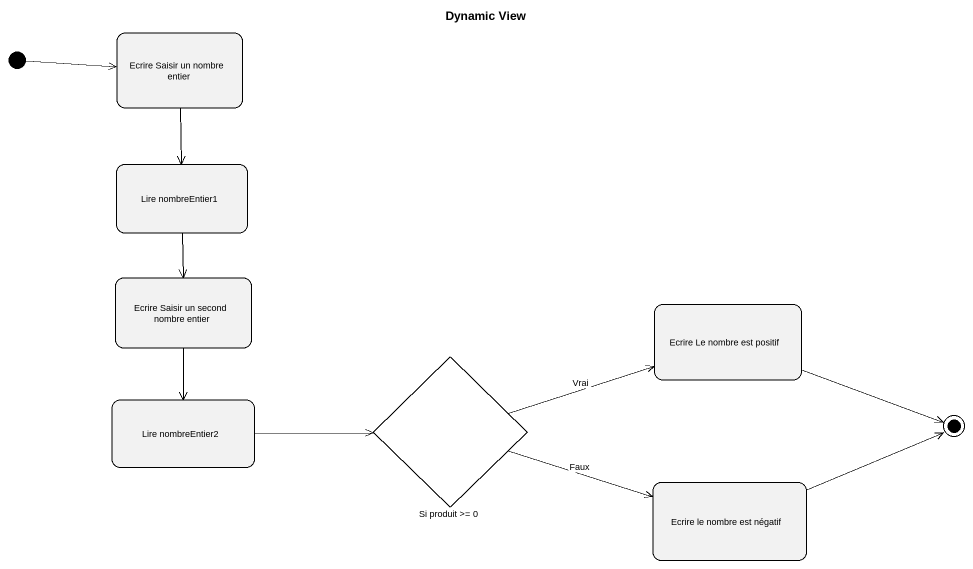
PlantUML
@startuml
title Dynamic View
hide empty description
state "Ecrire Saisir un nombre entier" as Ecrire_Saisir_un_nombre
state "Lire nombreEntier1" as Lire_nombreEntier1
state "Ecrire Saisir un second nombre entier" as Ecrire_Saisir_un_second
state "Ecrire Le nombre est positif" as Ecrire_Le_nombre_est_positif
state "Si produit >= 0" as Si_produit_0 <<choice>>
state "Lire nombreEntier2" as Lire_nombreEntier2
state "Ecrire le nombre est négatif" as Ecrire_le_nombre_est_négatif
[*] -right-> Ecrire_Saisir_un_nombre
Ecrire_Saisir_un_nombre --> Lire_nombreEntier1
Lire_nombreEntier1 --> Ecrire_Saisir_un_second
Ecrire_Saisir_un_second --> Lire_nombreEntier2
Si_produit_0 -right-> Ecrire_Le_nombre_est_positif : Vrai
Si_produit_0 -right-> Ecrire_le_nombre_est_négatif : Faux
Lire_nombreEntier2 -right-> Si_produit_0
Ecrire_Le_nombre_est_positif -right-> [*]
Ecrire_le_nombre_est_négatif -right-> [*]
@enduml
